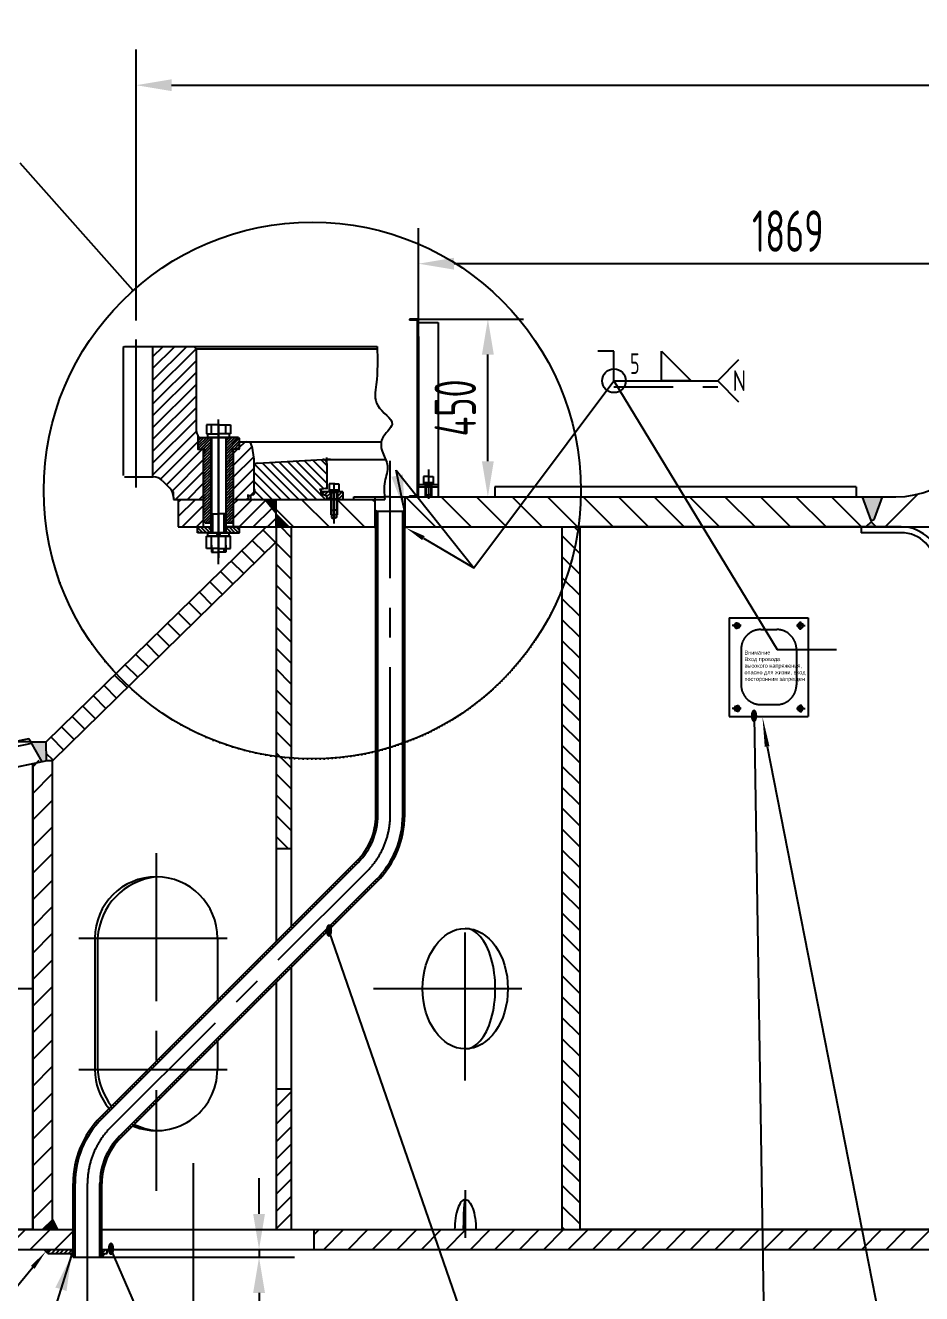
# Model space of a CAD drawing. Header units: millimetres. Extents: x 0 to 12600, y -344 to 8910.
# Drawn here: x 1924 to 4192, y 1629 to 4839 of the extents above; entities that cross this region are included whole.
import ezdxf
from ezdxf.enums import TextEntityAlignment as Align

# ---------------------------------------------------------------- set-up
doc = ezdxf.new("R2010")
doc.units = ezdxf.units.MM
doc.header["$LTSCALE"] = 300
doc.header["$MEASUREMENT"] = 0
doc.linetypes.add('F', pattern=[0.75, 0.5, -0.25])
doc.linetypes.add('G', pattern=[2, 1.25, -0.25, 0.25, -0.25])
for name, color, linetype in [('01', 7, 'Continuous'), ('02', 1, 'Continuous'), ('04', 2, 'F'), ('05', 4, 'G'), ('08', 1, 'Continuous'), ('10', 1, 'Continuous'), ('13', 3, 'Continuous')]:
    doc.layers.add(name, color=color, linetype=linetype)
doc.styles.get("Standard").update_dxf_attribs({"font": 'isocp', "width": 0.707, "bigfont": 'intecad.shx'})
doc.dimstyles.new('INTE', dxfattribs={"dimscale": 30, "dimtxt": 3.5, "dimasz": 3, "dimexe": 3, "dimexo": 0, "dimgap": 1, "dimtad": 1, "dimdec": 4, "dimdsep": 46, "dimtxsty": 'Standard', "dimcen": 0, "dimclrd": 1, "dimclre": 1, "dimclrt": 3, "dimazin": 0, "dimtfac": 1, "dimtdec": 4, "dimtmove": 0, "dimatfit": 0, "dimfxl": 1, "dimarcsym": 0})
pattern_1 = [(135, (-252.655, 665.34), (-26.5165, -26.5165), [])]
pattern_2 = [(45, (-252.655, 665.34), (-30.93592, 30.93592), [])]
pattern_3 = [(135, (-464.529, 665.341), (-5.303301, -5.303301), [])]

# ---------------------------------------------------------------- blocks, each defined once
blk = doc.blocks.new('9')
at = {"layer": '01', "color": 7, "linetype": 'Continuous'}
for p, q in [((7855.6, 2535.7), (7858.6, 2544.7)), ((7855.6, 2535.7), (7896.6, 2544.7)), ((7858.6, 2544.7), (7896.6, 2544.7)), ((7854.3, 2531.7), (8328.7, 2531.7))]:
    blk.add_line(p, q, dxfattribs=at)
at = {"layer": '01'}
for p, q in [((7896.6, 2544.7), (8319.6, 2544.7)), ((8319.6, 2544.7), (8359.6, 2487.7)), ((7837.6, 2480.7), (7855.6, 2535.7)), ((7837.6, 2480.7), (8328.6, 2480.7)), ((8359.6, 2487.7), (8328.6, 2480.7))]:
    blk.add_line(p, q, dxfattribs=at)
blk = doc.blocks.new('30')
at = {"layer": '01'}
for p, q in [((-461.8, 2058.8), (-918.8, 1962.8)), ((-461.8, 2058.8), (-461.8, 879.8)), ((-918.8, 1962.8), (-918.8, 879.8)), ((-461.8, 879.8), (-918.8, 879.8))]:
    blk.add_line(p, q, dxfattribs=at)
blk.add_circle((-690.3, 1489.8), 127, dxfattribs=at)
at = {"layer": '05', "color": 4, "linetype": 'G'}
for p, q in [((-690.3, 1229.8), (-690.3, 1761.5)), ((-461.8, 1489.8), (-918.8, 1489.8))]:
    blk.add_line(p, q, dxfattribs=at)
blk = doc.blocks.new('*U76')
at = {"layer": '01'}
for p, q in [((-27.2, 9), (-27.2, 0)), ((0, 9), (-27.2, 9)), ((-27.2, 0), (0, 0)), ((0, 0), (-5.2, 9)), ((0, 9), (5.2, 0)), ((0, 9), (27.2, 9)), ((27.2, 0), (0, 0)), ((27.2, 9), (27.2, 0))]:
    blk.add_line(p, q, dxfattribs=at)
at = {"layer": '05'}
blk.add_line((0, 11.1), (0, -2.1), dxfattribs=at)
blk = doc.blocks.new('*U77')
at = {"layer": '01'}
for p, q in [((-31, 0), (-31, 30.4)), ((-31, 30.4), (0, 30.4)), ((-31, 18), (0, 18)), ((0, 30.4), (0, 0)), ((0, -30.4), (0, 0)), ((-31, 0), (-31, -30.4)), ((-31, -18), (0, -18)), ((-31, -30.4), (0, -30.4))]:
    blk.add_line(p, q, dxfattribs=at)
at = {"layer": '05'}
blk.add_line((-32.1, 0), (1.1, 0), dxfattribs=at)
blk = doc.blocks.new('*U78')
at = {"layer": '01'}
for p, q in [((-12.2, 4.1), (-12.2, 0)), ((0, 4.1), (-12.2, 4.1)), ((-12.2, 0), (0, 0)), ((0, 0), (-2.4, 4.1)), ((0, 4.1), (2.4, 0)), ((0, 4.1), (12.2, 4.1)), ((12.2, 0), (0, 0)), ((12.2, 4.1), (12.2, 0))]:
    blk.add_line(p, q, dxfattribs=at)
at = {"layer": '05'}
blk.add_line((0, 6.2), (0, -2.1), dxfattribs=at)
blk = doc.blocks.new('*D79')
at = {"layer": '08', "color": 1, "lineweight": -2}
for p, q in [((2902.3, 4096), (3184.4, 4096)), ((3094.4, 3736), (3094.4, 4006)), ((3018, 3646), (3184.4, 3646))]:
    blk.add_line(p, q, dxfattribs=at)
at = {"layer": '08', "color": 1}
for points in [[(3079.4, 4006), (3109.4, 4006), (3094.4, 4096)], [(3079.4, 3736), (3109.4, 3736), (3094.4, 3646)]]:
    blk.add_solid(points, dxfattribs=at)
at = {"layer": 'Defpoints', "color": 0}
for p in [(2902.3, 4096), (3094.4, 4096), (3018, 3646)]:
    blk.add_point(p, dxfattribs=at)
at = {"layer": '08', "color": 3, "insert": (3011.9, 3871), "char_height": 105, "attachment_point": 5, "rotation": 90}
blk.add_mtext('450', dxfattribs=at)
blk = doc.blocks.new('*D88')
at = {"layer": '08', "color": 1, "lineweight": -2}
for p, q in [((2204.3, 4092), (2204.3, 4777.9)), ((7371.6, 4092), (7371.6, 4777.9)), ((2294.3, 4687.9), (7281.6, 4687.9))]:
    blk.add_line(p, q, dxfattribs=at)
at = {"layer": '08', "color": 1}
for points in [[(2294.3, 4702.9), (2294.3, 4672.9), (2204.3, 4687.9)], [(7281.6, 4702.9), (7281.6, 4672.9), (7371.6, 4687.9)]]:
    blk.add_solid(points, dxfattribs=at)
at = {"layer": 'Defpoints', "color": 0}
for p in [(7371.6, 4687.9), (2204.3, 4092), (7371.6, 4092)]:
    blk.add_point(p, dxfattribs=at)
at = {"layer": '08', "color": 3, "insert": (4787.9, 4770.4), "char_height": 105, "attachment_point": 5}
blk.add_mtext('%%C5167.716', dxfattribs=at)
blk = doc.blocks.new('*D89')
at = {"layer": '08', "color": 1, "lineweight": -2}
for p, q in [((2918.9, 3988.2), (2918.9, 4326)), ((4787.9, 3942.4), (4787.9, 4326)), ((4697.9, 4236), (3008.9, 4236))]:
    blk.add_line(p, q, dxfattribs=at)
at = {"layer": '08', "color": 1}
for points in [[(3008.9, 4251), (3008.9, 4221), (2918.9, 4236)], [(4697.9, 4251), (4697.9, 4221), (4787.9, 4236)]]:
    blk.add_solid(points, dxfattribs=at)
at = {"layer": 'Defpoints', "color": 0}
for p in [(2918.9, 4236), (2918.9, 3988.2), (4787.9, 3942.4)]:
    blk.add_point(p, dxfattribs=at)
at = {"layer": '08', "color": 3, "insert": (3853.4, 4318.5), "char_height": 105, "attachment_point": 5}
blk.add_mtext('1869', dxfattribs=at)
blk = doc.blocks.new('*U90', base_point=(3350.6, 2902.8))
at = {"layer": '01'}
blk.add_lwpolyline([(3997.9, 3349.4), (4072.9, 3274.4), (3997.9, 3274.4)], close=True, dxfattribs=at)
blk.add_circle((3877.9, 3274.4), 30, dxfattribs=at)
at = {"layer": '02'}
for points in [[(4193.4, 3327.5), (4140.4, 3274.4), (4193.4, 3221.4)], [(3395.9, 2876.1), (3523.4, 2801.1), (3877.9, 3274.4), (4140.4, 3274.4)]]:
    blk.add_lwpolyline(points, dxfattribs=at)
blk.add_lwpolyline([(3350.6, 2902.8, 0, 12, 0), (3395.9, 2876.1, 12, 12, 0)], format="xyseb", dxfattribs=at)
at = {"layer": '04'}
blk.add_line((3877.9, 3258.7), (4140.4, 3258.7), dxfattribs=at)
at = {"layer": '13', "width": 0.707}
blk.add_text('5', height=52.5, dxfattribs=at).set_placement((3918.4, 3291.7))
at = {"layer": '13', "width": 1.010989}
blk.add_text('N', height=52.5, dxfattribs=at).set_placement((4177.9, 3248.2), (4212.4, 3248.2), align=Align.FIT)
blk = doc.blocks.new('*U91', base_point=(2440.9, 1070.6))
at = {"layer": '01'}
blk.add_lwpolyline([(2139.2, 953), (2214.2, 878), (2139.2, 878)], close=True, dxfattribs=at)
blk.add_circle((2281.7, 878), 30, dxfattribs=at)
at = {"layer": '02'}
blk.add_lwpolyline([(2440.9, 1070.6, 0, 12, 0), (2407.4, 1030.2, 12, 12, 0)], format="xyseb", dxfattribs=at)
for points in [[(2407.4, 1030.2), (2281.7, 878), (2019.2, 878)], [(1966.2, 931.1), (2019.2, 878), (1966.2, 825)]]:
    blk.add_lwpolyline(points, dxfattribs=at)
at = {"layer": '04'}
blk.add_line((2281.7, 862.3), (2019.2, 862.3), dxfattribs=at)
at = {"layer": '13', "width": 0.707}
blk.add_text('4', height=52.5, dxfattribs=at).set_placement((2059.7, 895.3))
at = {"layer": '13', "width": 1.010989}
blk.add_text('N', height=52.5, dxfattribs=at).set_placement((1906.7, 851.8), (1941.2, 851.8), align=Align.FIT)
blk = doc.blocks.new('*U92')
at = {"layer": '01'}
for p, q in [((0, 7.2), (-6.5, 3.4)), ((-6.5, 3.4), (-6.5, 0)), ((-6.5, -3.4), (-6.5, 0)), ((6.5, 3.4), (0, 7.2)), ((6.5, 0), (6.5, 3.4)), ((6.5, 0), (6.5, -3.4)), ((0, -7.2), (-6.5, -3.4)), ((6.5, -3.4), (0, -7.2))]:
    blk.add_line(p, q, dxfattribs=at)
at = {"layer": '05'}
for p, q in [((-8.4, 0), (7.8, 0)), ((0, -9), (0, 8.6))]:
    blk.add_line(p, q, dxfattribs=at)
blk = doc.blocks.new('*D122')
at = {"layer": '08', "color": 1, "lineweight": -2}
for p, q in [((2515.5, 1831), (2515.5, 1921)), ((2221.8, 1741), (2605.5, 1741)), ((2515.5, 1741), (2515.5, 1721)), ((2117.9, 1721), (2605.5, 1721)), ((2515.5, 1631), (2515.5, 1397.4))]:
    blk.add_line(p, q, dxfattribs=at)
at = {"layer": '08', "color": 1}
for points in [[(2500.5, 1831), (2530.5, 1831), (2515.5, 1741)], [(2500.5, 1631), (2530.5, 1631), (2515.5, 1721)]]:
    blk.add_solid(points, dxfattribs=at)
at = {"layer": 'Defpoints', "color": 0}
for p in [(2221.8, 1741), (2117.9, 1721), (2515.5, 1721)]:
    blk.add_point(p, dxfattribs=at)
at = {"layer": '08', "color": 3, "insert": (2433, 1469.2), "char_height": 105, "attachment_point": 5, "rotation": 90}
blk.add_mtext('20', dxfattribs=at)
blk = doc.blocks.new('JG')
at = {"layer": '02', "linetype": 'Continuous'}
h = blk.add_hatch(dxfattribs=at)
h.set_pattern_fill('LINE', color=1, scale=2, angle=-45, style=0)
h.set_pattern_definition([(315, (-1165.1466, 31310.6454), (4.490128, 4.490128), [])])
h.paths.add_polyline_path([(15285.8, 9262.1), (15285.8, 9256.7), (15284.3, 9256.7), (15284.3, 9248.7), (15303.3, 9248.7), (15303.3, 9262.1)])
edge = h.paths.add_edge_path()
edge.add_line((15285.8, 9288.7), (15285.8, 9280.1))
edge.add_line((15285.8, 9280.1), (15303.3, 9280.1))
edge.add_line((15303.3, 9280.1), (15303.3, 9302.7))
edge.add_line((15303.3, 9302.7), (15299.3, 9302.7))
edge.add_arc((15299.3, 9299.7), 3, 90, 165)
edge.add_line((15296.4, 9300.5), (15294.3, 9292.5))
edge.add_arc((15289.4, 9293.7), 5, 270, 345, ccw=False)
edge.add_line((15289.4, 9288.7), (15285.8, 9288.7))
at = {"layer": '01', "color": 7, "linetype": 'Continuous'}
for p, q in [((15289.4, 9288.7), (15285.8, 9288.7)), ((15294.3, 9292.5), (15296.4, 9300.5)), ((15303.3, 9302.7), (15299.3, 9302.7))]:
    blk.add_line(p, q, dxfattribs=at)
at = {"layer": '01'}
for p, q in [((15285.8, 9288.7), (15285.8, 9256.7)), ((15303.3, 9280.1), (15285.8, 9280.1)), ((15303.3, 9248.7), (15303.3, 9302.7)), ((15284.3, 9256.7), (15284.3, 9248.7)), ((15285.8, 9256.7), (15284.3, 9256.7)), ((15303.3, 9248.7), (15284.3, 9248.7)), ((15303.3, 9262.1), (15285.8, 9262.1))]:
    blk.add_line(p, q, dxfattribs=at)
at = {"layer": '01', "color": 7, "linetype": 'Continuous'}
for centre, radius, start, end in [((15289.4, 9293.7), 5, 270, 345), ((15299.3, 9299.7), 3, 90, 165)]:
    blk.add_arc(centre, radius, start, end, dxfattribs=at)
at = {"layer": '05', "color": 142, "linetype": 'G'}
blk.add_line((15313.8, 9271.1), (15275.9, 9271.1), dxfattribs=at)
blk = doc.blocks.new('*U128')
at = {"layer": '01'}
for p, q in [((-12.2, 4.1), (-12.2, 0)), ((0, 4.1), (-12.2, 4.1)), ((-12.2, 0), (0, 0)), ((0, 0), (-2.4, 4.1)), ((0, 4.1), (2.4, 0)), ((0, 4.1), (12.2, 4.1)), ((12.2, 0), (0, 0)), ((12.2, 4.1), (12.2, 0))]:
    blk.add_line(p, q, dxfattribs=at)
at = {"layer": '05'}
blk.add_line((0, 6.2), (0, -2.1), dxfattribs=at)
blk = doc.blocks.new('HJGFAS')
at = {"layer": '02', "linetype": 'Continuous', "ltscale": 0.75}
h = blk.add_hatch(dxfattribs=at)
h.set_pattern_fill('LINE', color=1, scale=5, angle=45, style=0)
h.set_pattern_definition([(45, (12145.463, 21111.644), (-11.22532, 11.22532), [])])
h.paths.add_polyline_path([(14815.9, 9491.9, 0.397722), (14805.9, 9501.3), (14753.5, 9501.3, 0.213422), (14751.3, 9500.3, -0.213422), (14749, 9499.3), (14739.4, 9499.3, -0.317837), (14736.6, 9501.3), (14724, 9501.3), (14724, 9316.3), (14729.2, 9316.3, 0.339454), (14734, 9320), (14736.5, 9329.1), (14737, 9331.3), (14739.4, 9331.3), (14746.5, 9331.3), (14749, 9331.3), (14749.5, 9328.8), (14751.3, 9318.8, 0.36397), (14754.2, 9316.3), (14815.2, 9316.3, 0.4309), (14825.2, 9326.9), (14825.2, 9327)])
at = {"layer": '01'}
for p, q in [((14724, 9515.3), (14724, 9326.3)), ((14816.9, 9501.3), (14736.7, 9501.3)), ((14786.5, 9501.3), (14786.5, 9501.3)), ((14816.9, 9501.3), (14786.6, 9501.3)), ((14747.1, 9310.5), (14747.1, 9298.5)), ((14763.1, 9310.5), (14747.1, 9310.5)), ((14763.1, 9298.5), (14763.1, 9310.5)), ((14678.4, 9304.9), (14675.1, 9298.5)), ((14678.4, 9292.1), (14675.1, 9298.5)), ((14685, 9304.9), (14678.4, 9304.9)), ((14678.4, 9304.9), (14678.4, 9298.5)), ((14678.4, 9292.1), (14678.4, 9298.5)), ((14685, 9292.1), (14678.4, 9292.1)), ((14685, 9306.5), (14685, 9298.5)), ((14697.1, 9304.9), (14685, 9304.9)), ((14685, 9290.5), (14685, 9298.5)), ((14697.1, 9292.1), (14685, 9292.1)), ((14697.1, 9306.5), (14697.1, 9298.5)), ((14747.1, 9306.5), (14697.1, 9306.5)), ((14697.1, 9290.5), (14697.1, 9298.5)), ((14747.1, 9290.5), (14697.1, 9290.5)), ((14741.1, 9306.5), (14741.1, 9298.5)), ((14741.1, 9290.5), (14741.1, 9298.5)), ((14747.1, 9286.5), (14747.1, 9298.5)), ((14763.1, 9286.5), (14747.1, 9286.5)), ((14763.1, 9298.5), (14763.1, 9286.5))]:
    blk.add_line(p, q, dxfattribs=at)
at = {"layer": '01', "color": 7, "linetype": 'Continuous'}
for p, q in [((14730.6, 9515.3), (14724, 9515.3)), ((14732.2, 9509.3), (14724, 9509.3)), ((14733.5, 9513.1), (14736.7, 9501.3)), ((14816.9, 9501.3), (14805.6, 9501.3))]:
    blk.add_line(p, q, dxfattribs=at)
at = {"layer": '01', "ltscale": 0.75}
for p, q in [((14724, 9509.3), (14724, 9316.3)), ((14815.9, 9491.9), (14825.2, 9326.9))]:
    blk.add_line(p, q, dxfattribs=at)
at = {"layer": '01', "color": 7, "linetype": 'Continuous', "ltscale": 0.75}
for p, q in [((14731.8, 9509.3), (14724, 9509.3)), ((14749, 9499.3), (14739.4, 9499.3)), ((14805.9, 9501.3), (14753.5, 9501.3)), ((14805.9, 9501.3), (14753.5, 9501.3)), ((14729.2, 9316.3), (14724, 9316.3)), ((14734, 9320), (14736.5, 9329.1)), ((14746.5, 9331.3), (14739.4, 9331.3)), ((14751.3, 9318.8), (14749.5, 9328.8)), ((14815.2, 9316.3), (14754.2, 9316.3))]:
    blk.add_line(p, q, dxfattribs=at)
at = {"layer": '01', "color": 7, "linetype": 'Continuous'}
blk.add_arc((14730.6, 9512.3), 3, 15, 90, dxfattribs=at)
at = {"layer": '01'}
blk.add_arc((14732.2, 9506.3), 3, 15, 90, dxfattribs=at)
at = {"layer": '01', "color": 7, "linetype": 'Continuous', "ltscale": 0.75}
for centre, radius, start, end in [((14739.3, 9502), 2.65, 194.1923, 272.454), ((14749, 9502.3), 3, 270, 318.1897), ((14753.5, 9498.3), 3, 90, 138.1897), ((14729.2, 9321.3), 5, 270, 345), ((14739.4, 9328.3), 3, 90, 165), ((14746.5, 9328.3), 3, 10, 90), ((14754.2, 9319.3), 3, 190, 270)]:
    blk.add_arc(centre, radius, start, end, dxfattribs=at)
at = {"layer": '01', "ltscale": 0.75}
for centre, start, end in [((14805.9, 9491.3), 3.2448, 90), ((14815.2, 9326.3), 270, 3.2448)]:
    blk.add_arc(centre, 10, start, end, dxfattribs=at)
at = {"layer": '02', "ltscale": 0.75}
for p, q in [((14753.5, 9501.3), (14746.5, 9501.3)), ((14729.2, 9316.3), (14735.3, 9316.3)), ((14734, 9320), (14732.7, 9314.9)), ((14739.4, 9331.3), (14734.2, 9331.3)), ((14736.5, 9329.1), (14737.6, 9333.3)), ((14746.5, 9331.3), (14751.4, 9331.3)), ((14749.5, 9328.8), (14748.2, 9336.2)), ((14754.2, 9316.3), (14750.6, 9316.3)), ((14751.3, 9318.8), (14752.1, 9314.1)), ((14825.2, 9327), (14826.3, 9308.1))]:
    blk.add_line(p, q, dxfattribs=at)
at = {"layer": '02'}
for p, q in [((14815.2, 9316.3), (14830.3, 9316.3)), ((14741.1, 9304.9), (14697.1, 9304.9)), ((14741.1, 9292.1), (14697.1, 9292.1))]:
    blk.add_line(p, q, dxfattribs=at)
at = {"layer": '02', "color": 1, "linetype": 'Continuous'}
for p, q in [((14697.1, 9306.5), (14685, 9306.5)), ((14697.1, 9290.5), (14685, 9290.5))]:
    blk.add_line(p, q, dxfattribs=at)
at = {"layer": '05'}
blk.add_line((14766.3, 9298.5), (14663, 9298.5), dxfattribs=at)
at = {"layer": '01'}
blk.add_blockref('JG', (-560.2, 27.4), dxfattribs=at)
at = {"layer": '01', "rotation": 270}
blk.add_blockref('*U128', (14743, 9298.5), dxfattribs=at)

msp = doc.modelspace()

# ---------------------------------------------------------------- hatches: boundary and pattern name
at = {"layer": '01'}
h = msp.add_hatch(color=256, dxfattribs=at)
h.paths.add_polyline_path([(2809.41053, 3613.34839), (2809.41053, 3609.98047), (2813.56663, 3609.98047)])
h.paths.add_polyline_path([(2885.41053, 3613.19851), (2881.35326, 3609.98047), (2885.41053, 3609.98047)])
h = msp.add_hatch(color=256, dxfattribs=at)
h.paths.add_polyline_path([(2883.91053, 3569.98047), (2883.91053, 3566.23719), (2888.33063, 3569.98047)])
h.paths.add_polyline_path([(2810.91053, 3569.98047), (2807.07463, 3569.98047), (2810.91053, 3567.23347)])
h = msp.add_hatch(color=256, dxfattribs=at)
h.paths.add_polyline_path([(1981.41053, 1740.98047), (1971.2673, 1740.98047), (1981.41053, 1730.98047)])
h.paths.add_polyline_path([(2044.91053, 1730.98047), (2037.57959, 1730.98047), (2044.91053, 1720.98047)])
h.paths.add_polyline_path([(2124.66053, 1730.98047), (2117.91053, 1730.98047), (2117.91053, 1721.00181)])
at = {"layer": '02', "linetype": 'Continuous'}
h = msp.add_hatch(dxfattribs=at)
h.set_pattern_fill('LINE', color=1, scale=60, angle=135, style=0)
h.set_pattern_definition(pattern_3)
h.paths.add_polyline_path([(2815.91053, 3002.99919, 0.343728025), (3329.61268, 3661.96318, 1), (1970.60838, 3661.96318, 0.4860514264), (2810.91053, 3001.76129), (2810.91053, 3609.98047), (2815.91053, 3609.98047)], flags=17)
h.paths.add_polyline_path([(2883.91053, 3023.95007, 0.3146974933), (3329.61268, 3661.96318, 1), (1970.60838, 3661.96318, 0.5187770245), (2878.91053, 3022.13997), (2878.91053, 3609.98047), (2883.91053, 3609.98047)], flags=17)
h = msp.add_hatch(dxfattribs=at)
h.set_pattern_fill('LINE', color=1, scale=3, angle=45, style=0)
h.set_pattern_definition([(135, (6030.612, 1816.302), (6.735192, 6.735192), [])])
h.paths.add_polyline_path([(2916.41053, 4090.48047, 0.4142135624), (2913.41053, 4093.48047), (2895.91053, 4093.48047), (2895.91053, 4095.98047), (2913.41053, 4095.98047, -0.4142135624), (2918.91053, 4090.48047), (2918.91053, 3651.48047, -0.4142135624), (2913.41053, 3645.98047), (2895.91053, 3645.98047), (2895.91053, 3648.48047), (2913.41053, 3648.48047, 0.4142135624), (2916.41053, 3651.48047)])
at = {"layer": '02'}
h = msp.add_hatch(dxfattribs=at)
h.set_pattern_fill('LINE', color=256, scale=6.666667, angle=45, style=0)
h.set_pattern_definition([(45, (-3059.377, 2885.573), (-14.96709, 14.96709), [])])
h.paths.add_polyline_path([(2356.11053, 4020.83047), (2350.11053, 4026.83047), (2246.28153, 4026.83047), (2246.28153, 3696.63047), (2247.7057, 3696.63047, -0.1989123674), (2270.33311, 3687.25789), (2289.73795, 3667.85306), (2299.11053, 3658.48047), (2299.11053, 3645.22564), (2299.11053, 3639.48047), (2375.11053, 3639.48047), (2375.11053, 3766.48047), (2361.41053, 3766.48047, -0.4142135624), (2360.61053, 3767.28047), (2360.61053, 3801.16741, -0.1349987948), (2356.11053, 3817.53047)])
h.paths.add_polyline_path([(2502.11053, 3741.48047), (2497.33802, 3774.39588, 0.3726418681), (2484.47256, 3785.53047), (2465.61053, 3785.53047), (2465.61053, 3767.28047, -0.4142135624), (2464.81053, 3766.48047), (2451.11053, 3766.48047), (2451.11053, 3639.48047), (2488.11053, 3639.48047), (2488.11053, 3645.69701), (2488.11053, 3648.22919), (2490.55643, 3648.88456), (2502.11053, 3651.98047)])
h.paths.add_polyline_path([(2246.69027, 3732.77231), (2259.25265, 3763.28856), (2283.52952, 3753.2947), (2270.96713, 3722.77845)], flags=24)
h.paths.add_polyline_path([(2292.14443, 3791.89343), (2320.533, 3808.72031), (2333.91944, 3786.1361), (2305.53087, 3769.30922)], flags=24)
h.paths.add_polyline_path([(2447.0153, 3706.59424), (2477.60649, 3686.71676), (2463.30398, 3664.70538), (2432.71279, 3684.58286)], flags=9)
at = {"layer": '02', "linetype": 'Continuous'}
h = msp.add_hatch(dxfattribs=at)
h.set_pattern_fill('_USER', color=1, scale=5, angle=45, style=0, pattern_type=0)
h.set_pattern_definition([(45, (-19359.787, -6519.6214), (-3.5355339, 3.5355339), [])])
h.paths.add_polyline_path([(2432.11053, 3579.98047), (2447.11053, 3579.98047), (2451.11053, 3583.98047), (2451.11053, 3766.48047), (2464.11053, 3766.48047, 0.4142135624), (2465.61053, 3767.98047), (2465.61053, 3794.48047), (2463.61053, 3796.48047), (2432.11053, 3796.48047)])
h.paths.add_polyline_path([(2394.11053, 3796.48047), (2362.61053, 3796.48047), (2360.61053, 3794.48047), (2360.61053, 3767.98047, 0.4142135624), (2362.11053, 3766.48047), (2375.86789, 3766.48047, -0.6681786379), (2377.98921, 3761.35915), (2375.98921, 3759.35915, 0.1989123674), (2375.11053, 3757.23783), (2375.11053, 3583.98047), (2379.11053, 3579.98047), (2394.11053, 3579.98047)])
at = {"layer": '02'}
msp.add_hatch(color=256, dxfattribs=at).paths.add_polyline_path([(2558.91053, 3639.48047), (2530.91053, 3639.48047), (2558.91053, 3604.48047)])
at = {"layer": '02', "linetype": 'Continuous'}
h = msp.add_hatch(dxfattribs=at)
h.set_pattern_fill('LINE', color=1, scale=2, angle=135, style=0)
h.set_pattern_definition([(135, (-19359.787, -6519.6214), (-4.490128, -4.490128), [])])
h.paths.add_polyline_path([(2360.11053, 3569.98047), (2360.11053, 3554.98047), (2394.61053, 3554.98047), (2394.61053, 3569.98047)])
h.paths.add_polyline_path([(2466.11053, 3554.98047), (2466.11053, 3569.98047), (2431.61053, 3569.98047), (2431.61053, 3554.98047)])
at = {"layer": '02'}
h = msp.add_hatch(dxfattribs=at)
h.set_pattern_fill('ANSI31', color=256, scale=300, angle=90, style=0)
h.set_pattern_definition(pattern_1)
h.paths.add_polyline_path([(3326.91053, 3569.98047), (3281.91053, 3569.98047), (3281.91053, 3529.7389), (3326.91053, 3528.75439)])
h.paths.add_polyline_path([(3326.91053, 3528.75439), (3281.91053, 3529.7389), (3281.91053, 3290.6165), (3326.91053, 3286.28711)])
h = msp.add_hatch(dxfattribs=at)
h.set_pattern_fill('ANSI31', color=256, scale=300, angle=90, style=0)
h.set_pattern_definition(pattern_1)
h.paths.add_polyline_path([(3326.91053, 2099.85521), (3281.91053, 2107.70041), (3281.91053, 1790.98047), (3326.91053, 1790.98047)])
h.paths.add_polyline_path([(3326.91053, 3286.28711), (3281.91053, 3290.6165), (3281.91053, 2107.70041), (3326.91053, 2099.85521)])
at = {"layer": '02', "linetype": 'Continuous'}
for points in [[(1977.15589, 3025.52825), (1937.86464, 3025.43833), (1966.79355, 2975.28781), (1978.91053, 2977.98047), (1992.91053, 2977.98047), (1977.35508, 2978.14724)], [(1967.91053, 1790.98047), (2005.91053, 1790.98047), (1992.91053, 1815.98047)]]:
    msp.add_hatch(color=1, dxfattribs=at).paths.add_polyline_path(points)
at = {"layer": '02'}
h = msp.add_hatch(dxfattribs=at)
h.set_pattern_fill('LINE', color=256, scale=60, angle=135, style=0)
h.set_pattern_definition(pattern_3)
h.paths.add_polyline_path([(2815.91053, 2839.82319), (2815.91053, 3002.99919, -0.0018951302), (2810.91053, 3001.76129), (2810.91053, 2839.82319, -0.1989123674), (2763.02249, 2724.21123), (2255.24442, 2216.43316), (2255.24442, 2209.36209), (2766.55802, 2720.67569, 0.1989123674)])
h.paths.add_polyline_path([(2814.64128, 2672.59243, 0.1989123674), (2883.91053, 2839.82319), (2883.91053, 3023.95007, -0.0019564246), (2878.91053, 3022.13997), (2878.91053, 2839.82319, -0.1989123674), (2811.10575, 2676.12797), (2331.51799, 2196.54021), (2338.58906, 2196.54021)])
at = {"layer": '02', "linetype": 'Continuous'}
h = msp.add_hatch(dxfattribs=at)
h.set_pattern_fill('ANSI31', color=1, scale=15, style=0)
h.set_pattern_definition([(45, (-10455.005, 3833.08), (-33.67596, 33.67596), [])])
h.paths.add_polyline_path([(1992.91053, 2978.98047), (1942.91053, 2978.98047), (1942.91053, 1791.98047), (1992.91053, 1791.98047)])
at = {"layer": '02'}
h = msp.add_hatch(dxfattribs=at)
h.set_pattern_fill('LINE', color=256, scale=60, angle=135, style=0)
h.set_pattern_definition(pattern_3)
h.paths.add_polyline_path([(2044.91053, 1908.13776), (2044.91053, 1720.98047), (2049.91053, 1720.98047), (2049.91053, 1908.13776, -0.1989123674), (2117.71531, 2071.83298), (2242.42254, 2196.54021), (2235.35147, 2196.54021), (2114.17978, 2075.36852, 0.1989123674)])
h.paths.add_polyline_path([(2112.91053, 1908.13776), (2112.91053, 1720.98047), (2117.91053, 1720.98047), (2117.91053, 1908.13776, -0.1989123674), (2165.79857, 2023.74972), (2255.24442, 2113.19557), (2255.24442, 2120.26663), (2162.26304, 2027.28525, 0.1989123674)])
h.paths.add_polyline_path([(2338.58906, 2196.54021), (2331.51799, 2196.54021), (2255.24442, 2120.26663), (2255.24442, 2113.19557)])
h.paths.add_polyline_path([(2255.24442, 2209.36209), (2255.24442, 2216.43316), (2235.35147, 2196.54021), (2242.42254, 2196.54021)])
h = msp.add_hatch(dxfattribs=at)
h.set_pattern_fill('ANSI31', color=256, scale=350, style=0)
h.set_pattern_definition(pattern_2)
h.paths.add_polyline_path([(2044.91053, 1790.98047), (1607.70795, 1790.98047), (1607.70795, 1740.98047), (2044.91053, 1740.98047)])
h.paths.add_polyline_path([(1607.70795, 1790.98047), (1485.91053, 1790.98047), (1485.91053, 1778.98047), (1485.91053, 1740.98047), (1607.70795, 1740.98047)])
h.paths.add_polyline_path([(2808.33787, 1790.98047), (2654.91053, 1790.98047), (2654.91053, 1740.98047), (2808.33787, 1740.98047)])
at = {"layer": '02', "linetype": 'Continuous'}
h = msp.add_hatch(dxfattribs=at)
h.set_pattern_fill('LINE', color=1, scale=60, angle=45, style=0)
h.set_pattern_definition([(45, (-464.529, 665.341), (-5.3033, 5.3033), [])])
h.paths.add_polyline_path([(2043.91053, 1730.98047), (2043.91053, 1740.98047), (1981.41053, 1740.98047), (1981.41053, 1730.98047)])
h.paths.add_polyline_path([(2118.91053, 1730.98047), (2131.41053, 1730.98047), (2131.41053, 1740.98047), (2118.91053, 1740.98047)])
at = {"layer": '10'}
h = msp.add_hatch(color=256, dxfattribs=at)
h.paths.add_polyline_path([(4092.75082, 3645.98047), (4041.91053, 3645.98047), (4063.91053, 3585.98047, 0.3152987889), (4073.30746, 3592.56027)])
h.paths.add_polyline_path([(4063.91053, 3582.98047), (4050.91053, 3569.98047), (4076.91053, 3569.98047)])
msp.add_hatch(color=256, dxfattribs=at).paths.add_polyline_path([(2558.91053, 3569.98047), (2590.91053, 3569.98047), (2558.91053, 3601.98047)])
h = msp.add_hatch(dxfattribs=at)
h.set_pattern_fill('ANSI31', color=256, scale=300, angle=90, style=0)
h.set_pattern_definition(pattern_1)
h.paths.add_polyline_path([(1977.15589, 3025.52825), (1977.35495, 2978.17743), (1992.91053, 2977.98047), (2558.91053, 3531.97325), (2558.60522, 3569.45534), (2533.15084, 3569.72823)])
h = msp.add_hatch(dxfattribs=at)
h.set_pattern_fill('ANSI31', color=256, scale=300, angle=90, style=0)
h.set_pattern_definition(pattern_1)
h.paths.add_polyline_path([(2596.91053, 3569.98047), (2558.91053, 3569.98047), (2558.91053, 2755.98047), (2596.91053, 2755.98047)])
h = msp.add_hatch(dxfattribs=at)
h.set_pattern_fill('ANSI31', color=256, scale=250, angle=90, style=0)
h.set_pattern_definition([(45, (9828.476, 665.34), (22.09709, -22.09709), [])])
h.paths.add_polyline_path([(2558.91053, 2146.48047), (2596.91053, 2146.48047), (2596.91053, 1790.98047), (2558.91053, 1790.98047)])
h = msp.add_hatch(dxfattribs=at)
h.set_pattern_fill('ANSI31', color=256, scale=350, style=0)
h.set_pattern_definition(pattern_2)
h.paths.add_polyline_path([(3902.68266, 1790.98047), (3326.91053, 1790.98047), (2808.33787, 1790.98047), (2808.33787, 1740.98047), (3902.68266, 1740.98047)])
h.paths.add_polyline_path([(4330.91053, 1790.98047), (3902.68266, 1790.98047), (3902.68266, 1740.98047), (4330.91053, 1740.98047)])

# ---------------------------------------------------------------- linework, layer by layer
for p, q in [((2918.91053, 4086.98047), (2968.91053, 4086.98047)), ((2968.91053, 4086.98047), (2968.91053, 3670.98047)), ((2918.91053, 4051.98047), (2918.91053, 3670.98047)), ((2360.61053, 3801.16741), (2360.61053, 3767.28047)), ((2394.11053, 3569.98047), (2394.11053, 3796.48047)), ((2432.11053, 3569.98047), (2432.11053, 3796.48047)), ((2465.61053, 3794.48047), (2465.61053, 3767.28047)), ((2375.11053, 3569.98047), (2375.11053, 3766.48047)), ((2451.11053, 3569.98047), (2451.11053, 3766.48047)), ((2918.91053, 3676.98047), (2968.91053, 3676.98047)), ((2918.91053, 3670.98047), (2968.91053, 3670.98047)), ((2918.91053, 3670.98047), (2968.91053, 3670.98047)), ((2968.91053, 3670.98047), (2968.91053, 3645.98047)), ((4076.91053, 3569.98047), (4229.41053, 3569.98047))]:
    msp.add_line(p, q)
for centre, start, end in [((2361.41053, 3767.28047), 180, 270), ((2464.81053, 3767.28047), 270, 0)]:
    msp.add_arc(centre, 0.8, start, end)
at = {"layer": '01'}
for p, q in [((2895.91053, 4095.98047), (2895.91053, 4093.48047)), ((2913.41053, 4095.98047), (2895.91053, 4095.98047)), ((2913.41053, 4093.48047), (2895.91053, 4093.48047)), ((2916.41053, 3651.48047), (2916.41053, 4090.48047)), ((2918.91053, 3645.98047), (2918.91053, 4090.48047)), ((2350.11053, 4026.83047), (2814.456, 4026.83047)), ((2356.11053, 4020.83047), (2814.58112, 4020.83047)), ((3413.33993, 4014.95058), (3372.69651, 4014.95058)), ((3413.33993, 3939.76313), (3413.33993, 4014.95058)), ((2413.11053, 3827.98047), (2382.71553, 3827.98047)), ((2382.71553, 3827.98047), (2382.71553, 3805.48047)), ((2395.11053, 3805.48047), (2395.11053, 3827.98047)), ((2413.11053, 3827.98047), (2443.50553, 3827.98047)), ((2431.11053, 3805.48047), (2431.11053, 3827.98047)), ((2443.50553, 3827.98047), (2443.50553, 3805.48047)), ((2360.61053, 3794.48047), (2362.61053, 3796.48047)), ((2362.61053, 3796.48047), (2413.11053, 3796.48047)), ((2382.71553, 3805.48047), (2413.11053, 3805.48047)), ((2385.86053, 3796.48047), (2385.86053, 3805.48047)), ((2385.86053, 3805.48047), (2413.11053, 3805.48047)), ((2413.11053, 3796.48047), (2385.86053, 3796.48047)), ((2395.11053, 3796.48047), (2395.11053, 3554.98047)), ((2440.36053, 3805.48047), (2413.11053, 3805.48047)), ((2443.50553, 3805.48047), (2413.11053, 3805.48047)), ((2413.11053, 3796.48047), (2440.36053, 3796.48047)), ((2463.61053, 3796.48047), (2413.11053, 3796.48047)), ((2431.11053, 3796.48047), (2431.11053, 3554.98047)), ((2440.36053, 3796.48047), (2440.36053, 3805.48047)), ((2463.61053, 3796.48047), (2465.61053, 3794.48047)), ((2361.41053, 3766.48047), (2375.86789, 3766.48047)), ((2375.98921, 3759.35915), (2377.98921, 3761.35915)), ((2450.23185, 3759.35915), (2448.23185, 3761.35915)), ((2464.81053, 3766.48047), (2451.11053, 3766.48047)), ((2484.47256, 3785.53047), (2824.62947, 3785.53047)), ((2931.91053, 3697.08047), (2931.91053, 3681.08047)), ((2943.91053, 3697.08047), (2931.91053, 3697.08047)), ((2943.91053, 3697.08047), (2955.91053, 3697.08047)), ((2955.91053, 3697.08047), (2955.91053, 3681.08047)), ((2931.91053, 3681.08047), (2943.91053, 3681.08047)), ((2955.91053, 3681.08047), (2943.91053, 3681.08047)), ((2488.11053, 3639.48047), (2833.75643, 3639.48047)), ((2494.75517, 3639.48047), (2765.98684, 3639.48047)), ((2558.91053, 3569.98047), (2558.91053, 3639.48047)), ((2895.91053, 3648.48047), (2895.91053, 3645.98047)), ((2895.91053, 3648.48047), (2913.41053, 3648.48047)), ((2895.91053, 3645.98047), (2913.41053, 3645.98047)), ((2916.41053, 3645.98047), (2968.91053, 3645.98047)), ((4063.91053, 3585.98047), (4041.91053, 3645.98047)), ((2395.11053, 3602.48047), (2413.11053, 3602.48047)), ((2431.11053, 3602.48047), (2413.11053, 3602.48047)), ((2558.91053, 3601.98047), (2590.91053, 3569.98047)), ((2813.56663, 3609.98047), (2809.41053, 3613.34839)), ((2881.35326, 3609.98047), (2885.41053, 3613.19851)), ((2533.15084, 3569.72823), (1977.15589, 3025.52825)), ((2360.11053, 3554.98047), (2360.11053, 3569.98047)), ((2360.11053, 3569.98047), (2395.11053, 3569.98047)), ((2394.61053, 3554.98047), (2394.61053, 3569.98047)), ((2466.11053, 3569.98047), (2431.11053, 3569.98047)), ((2431.61053, 3554.98047), (2431.61053, 3569.98047)), ((2466.11053, 3554.98047), (2466.11053, 3569.98047)), ((2558.60522, 3569.45534), (2533.15084, 3569.72823)), ((2558.60522, 3569.45534), (2558.91053, 3531.97325)), ((2807.07463, 3569.98047), (2810.91053, 3567.23347)), ((2883.91053, 3566.23719), (2888.33063, 3569.98047)), ((3326.91053, 3569.98047), (3326.91053, 1790.98047)), ((4138.41053, 3569.98047), (3327.41053, 3569.98047)), ((4063.91053, 3582.98047), (4050.91053, 3569.98047)), ((2558.91053, 3531.97325), (1992.91053, 2977.98047)), ((2413.11053, 3554.98047), (2360.11053, 3554.98047)), ((2413.11053, 3554.98047), (2466.11053, 3554.98047)), ((2395.11053, 3523.98047), (2395.11053, 3505.48047)), ((2395.11053, 3505.48047), (2413.11053, 3505.48047)), ((2431.11053, 3505.48047), (2413.11053, 3505.48047)), ((2431.11053, 3523.98047), (2431.11053, 3505.48047)), ((1937.91599, 3025.43845), (1977.15589, 3025.52825)), ((1977.35508, 2978.14724), (1977.15589, 3025.52825)), ((1942.91053, 1790.98047), (1942.91053, 2969.98047)), ((1977.35508, 2978.14724), (1992.91053, 2977.98047)), ((1977.35543, 2978.17743), (1992.91053, 2977.98047)), ((1992.91053, 2977.98047), (1978.91053, 2977.98047)), ((1992.91053, 2977.98047), (1978.91053, 2977.98047)), ((1992.91053, 1815.98047), (1992.91053, 2977.98047)), ((2100.25059, 2528.98047), (2100.25059, 2196.54021)), ((2107.12956, 2528.98047), (2107.12956, 2196.54021)), ((2410.23824, 2528.98047), (2410.23824, 2371.42698)), ((2410.23824, 2268.18939), (2410.23824, 2196.54021)), ((1967.91053, 1790.98047), (1992.91053, 1815.98047)), ((1992.91053, 1815.98047), (2005.91053, 1790.98047)), ((1942.91053, 1790.98047), (1967.91053, 1790.98047)), ((1981.41053, 1730.98047), (1971.2673, 1740.98047)), ((2044.91053, 1720.98047), (2037.57959, 1730.98047)), ((2117.8961, 1720.98047), (2124.66053, 1730.98047))]:
    msp.add_line(p, q, dxfattribs=at)
at = {"layer": '01', "color": 7, "linetype": 'Continuous'}
for p, q in [((2171.91053, 4023.83047), (2174.91053, 4026.83047)), ((2171.91053, 4023.83047), (2171.91053, 3699.63047)), ((2174.91053, 4026.83047), (2350.11053, 4026.83047)), ((2246.28153, 4026.83047), (2246.28153, 3696.63047)), ((2350.11053, 4026.83047), (2356.11053, 4020.83047)), ((2356.11053, 4020.83047), (2356.11053, 3817.53047)), ((2465.61053, 3785.53047), (2484.47256, 3785.53047)), ((2497.33802, 3774.39588), (2502.11053, 3741.48047)), ((2502.11053, 3741.48047), (2502.11053, 3651.98047)), ((2677.11053, 3740.67695), (2835.82688, 3740.67695)), ((2174.91053, 3696.63047), (2247.7057, 3696.63047)), ((2502.11053, 3721.32262), (2502.11053, 3651.98047)), ((2270.33311, 3687.25789), (2289.73795, 3667.85306)), ((4025.91053, 3671.28047), (3111.91053, 3671.28047)), ((3111.91053, 3671.28047), (3111.91053, 3645.98047)), ((3111.91053, 3671.28047), (3111.91053, 3645.98047)), ((4025.91053, 3671.28047), (4025.91053, 3645.98047)), ((2299.11053, 3645.22564), (2299.11053, 3639.48047)), ((2299.11053, 3639.48047), (2375.11053, 3639.48047)), ((2310.91053, 3639.48047), (2375.11053, 3639.48047)), ((2310.91053, 3639.48047), (2310.91053, 3569.98047)), ((2311.41053, 3639.48047), (2375.11053, 3639.48047)), ((2451.11053, 3639.48047), (2755.51053, 3639.48047)), ((2451.11053, 3639.48047), (2755.51053, 3639.48047)), ((2451.11053, 3639.48047), (2488.11053, 3639.48047)), ((2488.11053, 3645.69701), (2488.11053, 3639.48047)), ((2490.55643, 3648.88456), (2502.11053, 3651.98047)), ((2530.91053, 3639.48047), (2558.91053, 3604.48047)), ((2809.41053, 3569.98047), (2809.41053, 3639.48047)), ((2847.41053, 3645.98047), (2833.17825, 3645.98047)), ((2847.41053, 3645.98047), (4092.75082, 3645.98047)), ((2885.41053, 3569.98047), (2885.41053, 3645.98047)), ((4073.30746, 3592.56027), (4092.75082, 3645.98047)), ((4092.75082, 3645.98047), (4126.91053, 3645.98047)), ((2809.41053, 3609.98047), (2885.41053, 3609.98047)), ((2810.91053, 2839.82319), (2810.91053, 3609.98047)), ((2815.91053, 2839.82319), (2815.91053, 3609.98047)), ((2878.91053, 2839.82319), (2878.91053, 3609.98047)), ((2883.91053, 2839.82319), (2883.91053, 3609.98047)), ((2310.91053, 3569.98047), (2395.11053, 3569.98047)), ((2310.91053, 3569.98047), (2395.11053, 3569.98047)), ((2379.11053, 3579.98047), (2394.11053, 3579.98047)), ((2431.11053, 3579.98047), (2447.11053, 3579.98047)), ((2431.11053, 3569.98047), (2810.91053, 3569.98047)), ((2533.15084, 3569.72823), (2533.15084, 3569.98047)), ((2558.91053, 3569.98047), (2558.91053, 2520.09927)), ((2596.91053, 3569.98047), (2596.91053, 2558.09927)), ((2883.91053, 3569.98047), (4076.91053, 3569.98047)), ((3281.91053, 3569.98047), (3281.91053, 1790.98047)), ((3326.91053, 3569.98047), (3326.91053, 1791.98047)), ((3326.91053, 3569.98047), (3326.91053, 1790.98047)), ((4139.91053, 3569.98047), (3326.91053, 3569.98047)), ((4038.91053, 3569.98047), (4038.91053, 3554.98047)), ((4063.91053, 3585.98047), (4063.91053, 3582.98047)), ((4063.91053, 3585.98047), (4063.91053, 3582.98047)), ((4063.91053, 3582.98047), (4076.91053, 3569.98047)), ((4139.91053, 3554.98047), (4038.91053, 3554.98047)), ((3705.09942, 3339.98047), (3905.09942, 3339.98047)), ((3705.09942, 3339.98047), (3705.09942, 3089.98047)), ((3905.09942, 3339.98047), (3905.09942, 3089.98047)), ((3705.09942, 3089.98047), (3905.09942, 3089.98047)), ((1978.91053, 2977.98047), (1942.91053, 2969.98047)), ((1978.91053, 2977.98047), (1942.91053, 2969.98047)), ((2558.91053, 2755.98047), (2596.91053, 2755.98047)), ((2114.17978, 2075.36852), (2763.02249, 2724.21123)), ((2117.71531, 2071.83298), (2766.55802, 2720.67569)), ((2162.26304, 2027.28525), (2811.10575, 2676.12797)), ((2165.79857, 2023.74972), (2814.64128, 2672.59243)), ((2596.91053, 2454.86168), (2596.91053, 1790.98047)), ((2558.91053, 2416.86168), (2558.91053, 1790.98047)), ((2596.91053, 2146.48047), (2558.91053, 2146.48047)), ((2044.91053, 1720.98047), (2044.91053, 1908.13776)), ((2049.91053, 1720.98047), (2049.91053, 1908.13776)), ((2112.91053, 1720.98047), (2112.91053, 1908.13776)), ((2117.91053, 1720.98047), (2117.91053, 1908.13776)), ((1485.91053, 1790.98047), (2044.91053, 1790.98047)), ((2044.91053, 1740.98047), (2044.91053, 1790.98047)), ((2117.91053, 1740.98047), (2117.91053, 1790.98047)), ((2117.91053, 1790.98047), (7457.91053, 1790.98047)), ((2654.91053, 1740.98047), (2654.91053, 1790.98047)), ((4241.91053, 1790.98047), (3326.91053, 1790.98047)), ((1409.71053, 1740.98047), (2044.91053, 1740.98047)), ((1981.41053, 1730.98047), (1981.41053, 1740.98047)), ((2043.91053, 1730.98047), (2043.91053, 1740.98047)), ((2117.91053, 1740.98047), (7457.91053, 1740.98047)), ((2118.91053, 1730.98047), (2118.91053, 1740.98047)), ((2131.41053, 1730.98047), (2131.41053, 1740.98047)), ((1981.41053, 1730.98047), (2044.91053, 1730.98047)), ((2044.91053, 1720.98047), (2117.91053, 1720.98047)), ((2117.91053, 1730.98047), (2131.41053, 1730.98047))]:
    msp.add_line(p, q, dxfattribs=at)
at = {"layer": '01'}
for centre, radius, start, end in [((2913.41053, 4090.48047), 5.5, 0, 90), ((2913.41053, 4090.48047), 3, 0, 90), ((2362.11053, 3767.98047), 1.5, 180, 270), ((2378.11053, 3757.23783), 3, 135, 180), ((2375.86789, 3763.48047), 3, 315, 90), ((2450.35317, 3763.48047), 3, 90, 225), ((2448.11053, 3757.23783), 3, 0, 45), ((2464.11053, 3767.98047), 1.5, 270, 0), ((2913.41053, 3651.48047), 3, 270, 0), ((2913.41053, 3651.48047), 5.5, 270, 0), ((2255.24442, 2528.98047), 154.99382, 0, 180), ((2272.54748, 2519.17168), 165.70848, 95.99367675, 176.60650134), ((2255.24442, 2196.54021), 154.99382, 180, 219.79296677), ((2272.54748, 2206.34901), 165.70848, 183.39349866, 218.28873637), ((2255.24442, 2196.54021), 154.99382, 247.3480344, 0), ((2272.54748, 2206.34901), 165.70848, 243.88481667, 264.00632325)]:
    msp.add_arc(centre, radius, start, end, dxfattribs=at)
at = {"layer": '01', "color": 7, "linetype": 'Continuous'}
for centre, radius, start, end in [((4126.91053, 3874.98047), 229, 270, 0), ((2388.11053, 3817.53047), 32, 180, 221.13325422), ((2484.47256, 3772.53047), 13, 8.25, 90), ((2247.7057, 3664.63047), 32, 45, 90), ((2267.11053, 3645.22564), 32, 0, 45), ((2491.41053, 3645.69701), 3.3, 105, 180), ((4063.91053, 3595.98047), 10, 270, 340), ((4139.91053, 3467.98047), 102, 0, 90), ((4139.91053, 3467.98047), 87, 0, 90), ((2647.41053, 2839.82319), 163.5, 315, 0), ((2647.41053, 2839.82319), 168.5, 315, 0), ((2647.41053, 2839.82319), 231.5, 315, 0), ((2647.41053, 2839.82319), 236.5, 315, 0), ((2281.41053, 1908.13776), 236.5, 135, 180), ((2281.41053, 1908.13776), 231.5, 135, 180), ((2281.41053, 1908.13776), 168.5, 135, 180), ((2281.41053, 1908.13776), 163.5, 135, 180)]:
    msp.add_arc(centre, radius, start, end, dxfattribs=at)
msp.add_ellipse((3037.19036, 2400.98047), major_axis=(0, 152.5), ratio=0.7071067811, dxfattribs=at)
for centre, major_axis, ratio, start_param, end_param in [((3037.19036, 2400.98047), (0, 152.5), 0.498452321, 3.1415926536, 6.2831853072), ((3037.19036, 1790.98047), (0, 76), 0.3535533905, 6.2831853072, 7.853981634), ((3037.19036, 1790.98047), (0, 76), 0.0651282563, 6.2831853072, 7.853981634)]:
    msp.add_ellipse(centre, major_axis=major_axis, ratio=ratio, start_param=start_param, end_param=end_param, dxfattribs=at)
at = {"layer": '01', "color": 7, "linetype": 'Continuous', "extrusion": (0, 0, -1)}
msp.add_ellipse((3037.19036, 1790.98047), major_axis=(0, 76), ratio=0.3535533905, start_param=6.2831853072, end_param=7.853981634, dxfattribs=at)
at = {"layer": '02'}
for p, q in [((2197.15616, 4168.47627), (1910.74463, 4490.32711)), ((2299.11053, 3658.48047), (2289.73795, 3667.85306)), ((2299.11053, 3645.22564), (2299.11053, 3658.48047)), ((2490.55643, 3648.88456), (2486.89571, 3647.90368)), ((2488.11053, 3645.69701), (2488.11053, 3652.04679)), ((2398.71053, 3554.98047), (2398.71053, 3602.48047)), ((2427.51053, 3554.98047), (2427.51053, 3602.48047)), ((2558.71816, 3535.78743), (2558.91053, 3535.78743)), ((2398.71053, 3505.48047), (2398.71053, 3514.98047)), ((2427.51053, 3505.48047), (2427.51053, 3514.98047)), ((3767.81432, 3089.98047), (3800.0305, 1090.67502)), ((2692.42175, 2546.52625), (3195.1238, 1090.67502)), ((2140.92545, 1740.98047), (2421.77201, 1090.67502))]:
    msp.add_line(p, q, dxfattribs=at)
at = {"layer": '02', "color": 1, "linetype": 'Continuous'}
for p, q in [((2310.91053, 3596.08495), (2354.80606, 3639.48047)), ((2310.91053, 3632.00597), (2318.38504, 3639.48047)), ((2451.11053, 3628.02187), (2462.56913, 3639.48047)), ((2451.11053, 3592.10085), (2498.49016, 3639.48047)), ((2464.91118, 3569.98047), (2532.46638, 3637.53567)), ((2692.70398, 3569.98047), (2623.20398, 3639.48047)), ((2782.50654, 3569.98047), (2713.00654, 3639.48047)), ((2809.41053, 3632.87904), (2802.8091, 3639.48047)), ((2962.11166, 3569.98047), (2886.11166, 3645.98047)), ((2962.11166, 3569.98047), (2886.11166, 3645.98047)), ((3051.91422, 3569.98047), (2975.91422, 3645.98047)), ((3051.91422, 3569.98047), (2975.91422, 3645.98047)), ((3141.71678, 3569.98047), (3065.71678, 3645.98047)), ((3231.51934, 3569.98047), (3155.51934, 3645.98047)), ((3321.32191, 3569.98047), (3245.32191, 3645.98047)), ((3411.12447, 3569.98047), (3335.12447, 3645.98047)), ((3500.92703, 3569.98047), (3424.92703, 3645.98047)), ((3590.72959, 3569.98047), (3514.72959, 3645.98047)), ((3680.53215, 3569.98047), (3604.53215, 3645.98047)), ((3770.33471, 3569.98047), (3694.33471, 3645.98047)), ((3860.13727, 3569.98047), (3784.13727, 3645.98047)), ((3949.93983, 3569.98047), (3873.93983, 3645.98047)), ((4039.74239, 3569.98047), (3963.74239, 3645.98047)), ((4099.3178, 3569.98047), (4182.05698, 3652.71966)), ((2320.72708, 3569.98047), (2375.11053, 3623.97547)), ((2500.83221, 3569.98047), (2548.43128, 3617.57954)), ((2602.90142, 3569.98047), (2558.91053, 3613.97136)), ((2357.14811, 3569.98047), (2375.11053, 3587.9429)), ((2536.75323, 3569.98047), (2558.91053, 3592.13777))]:
    msp.add_line(p, q, dxfattribs=at)
at = {"layer": '02'}
msp.add_lwpolyline([(3789.0858, 3089.98047, 0, 12, 0), (3800.85932, 3013.91657, 12, 12, 0)], format="xyseb", dxfattribs=at)
msp.add_lwpolyline([(3800.85932, 3013.91657), (4100.55801, 1486.45189), (4363.05801, 1486.45189)], dxfattribs=at)
msp.add_circle((2650.11053, 3661.96318), 679.50215, dxfattribs=at)
msp.add_spline([(2814.456, 4026.83047), (2811.82068, 3930.10571), (2815.60823, 3877.1142), (2851.96876, 3829.42185), (2826.97089, 3793.08481), (2828.48593, 3757.5048), (2840.57406, 3724.76717), (2833.75643, 3684.64504), (2833.75643, 3639.48047)], degree=3, dxfattribs=at)
at = {"layer": '04', "color": 2, "linetype": 'F'}
for p, q in [((2935.91053, 3681.08047), (2935.91053, 3645.98047)), ((2935.91053, 3675.08047), (2943.91053, 3675.08047)), ((2937.51053, 3675.08047), (2937.51053, 3645.98047)), ((2951.91053, 3675.08047), (2943.91053, 3675.08047)), ((2950.31053, 3675.08047), (2950.31053, 3645.98047)), ((2951.91053, 3681.08047), (2951.91053, 3645.98047)), ((2755.51053, 3639.48047), (2755.51053, 3645.98047)), ((2755.51053, 3645.98047), (2833.17825, 3645.98047)), ((2935.91053, 3651.08047), (2943.91053, 3651.08047)), ((2951.91053, 3651.08047), (2943.91053, 3651.08047)), ((3785.09942, 3309.98047), (3825.09942, 3309.98047)), ((3735.09942, 3259.98047), (3735.09942, 3169.98047)), ((3875.09942, 3259.98047), (3875.09942, 3169.98047)), ((3785.09942, 3119.98047), (3825.09942, 3119.98047))]:
    msp.add_line(p, q, dxfattribs=at)
at = {"layer": '04'}
msp.add_line((2809.41053, 3639.48047), (2809.41053, 3645.98047), dxfattribs=at)
at = {"layer": '04', "color": 2, "linetype": 'F'}
for centre, start, end in [((3785.09942, 3259.98047), 90, 180), ((3825.09942, 3259.98047), 0, 90), ((3785.09942, 3169.98047), 180, 270), ((3825.09942, 3169.98047), 270, 0)]:
    msp.add_arc(centre, 50, start, end, dxfattribs=at)
at = {"layer": '05'}
for p, q in [((2204.25253, 3669.30406), (2204.25253, 4091.95754)), ((2413.11053, 3831.04547), (2413.11053, 3491.9316)), ((2413.11053, 3794.3838), (2413.11053, 3807.57615)), ((2943.91053, 3700.23293), (2943.91053, 3648.13825)), ((2379.11053, 3579.98047), (2375.11053, 3583.98047)), ((2413.11053, 3552.92833), (2413.11053, 3571.79207)), ((2447.11053, 3579.98047), (2451.11053, 3583.98047)), ((3734.85431, 3319.98047), (3712.79224, 3319.98047)), ((3875.34452, 3319.98047), (3897.40659, 3319.98047)), ((3885.09942, 3309.3094), (3885.09942, 3330.00045)), ((3885.09942, 3120.65155), (3885.09942, 3099.9605)), ((3734.85431, 3109.98047), (3712.79224, 3109.98047)), ((3875.34452, 3109.98047), (3897.40659, 3109.98047))]:
    msp.add_line(p, q, dxfattribs=at)
at = {"layer": '05', "color": 4, "linetype": 'G'}
for p, q in [((2413.11053, 3475.08804), (2413.11053, 3841.46433)), ((2943.91053, 3714.80549), (2943.91053, 3640.59634)), ((2255.24442, 2744.15839), (2255.24442, 1889.45411)), ((3037.19036, 2168.21651), (3037.19036, 2613.30705)), ((2059.52998, 2528.98047), (2455.06735, 2528.98047)), ((2805.35048, 2400.98047), (3252.80327, 2400.98047)), ((2059.52998, 2196.54021), (2455.06735, 2196.54021)), ((2349.91053, 1584.4354), (2349.91053, 1971.04826)), ((3037.19036, 1890.61988), (3037.19036, 1770.16108))]:
    msp.add_line(p, q, dxfattribs=at)
at = {"layer": '05', "color": 142, "linetype": 'G'}
for p, q in [((2847.41053, 2839.82319), (2847.41053, 3737.30267)), ((2139.98917, 2049.55912), (2788.83189, 2698.40183)), ((2081.41053, 1600.25746), (2081.41053, 1908.13776))]:
    msp.add_line(p, q, dxfattribs=at)
for centre, start, end in [((2647.41053, 2839.82319), 315, 0), ((2281.41053, 1908.13776), 135, 180)]:
    msp.add_arc(centre, 200, start, end, dxfattribs=at)

# ---------------------------------------------------------------- block references
at = {"layer": '01'}
for name, p in [('*U90', (2886.12058, 3568.10883)), ('30', (2404.72777, 911.16405)), ('*U91', (1976.33892, 1735.98047))]:
    msp.add_blockref(name, p, dxfattribs=at)
at = {"layer": '01', "rotation": 90}
msp.add_blockref('HJGFAS', (12003.4285, -11084.56853), dxfattribs=at)
at = {"layer": '01', "color": 7, "linetype": 'Continuous', "xscale": -1, "rotation": 11.81218285944239}
msp.add_blockref('9', (10146.22803, 2151.50806), dxfattribs=at)
at = {"layer": '05'}
msp.add_blockref('*U78', (2943.91053, 3676.98047), dxfattribs=at)
for name, p, rotation in [('*U77', (2413.11053, 3545.98047), 90), ('*U76', (2413.11053, 3554.98047), 180), ('*U92', (3885.09942, 3319.98047), 90), ('*U92', (3725.09942, 3109.98047), 270)]:
    msp.add_blockref(name, p, dxfattribs=dict(at, rotation=rotation))
at = {"layer": '05', "xscale": -1}
for p, rotation in [((3725.09942, 3319.98047), 270), ((3885.09942, 3109.98047), 90)]:
    msp.add_blockref('*U92', p, dxfattribs=dict(at, rotation=rotation))

# ---------------------------------------------------------------- texts
at = {"layer": '02', "width": 0.605172}
for p, p2 in [((3758.81432, 3074.98047), (3776.81432, 3074.98047)), ((2683.42175, 2531.52625), (2701.42175, 2531.52625)), ((2131.92545, 1725.98047), (2149.92545, 1725.98047))]:
    msp.add_text('●', height=30, dxfattribs=at).set_placement(p, p2, align=Align.FIT)
at = {"layer": '02', "insert": (3743.64133, 3256.71613), "char_height": 10, "attachment_point": 1}
msp.add_mtext('{\\fArial|b0|i0|c204|p34;\\W1;\\C3;Внимание\\PВход провода\\Pвысокого напряжения, \\Pопасно для жизни, вход\\Pпосторонним запрещен}', dxfattribs=at)

# ---------------------------------------------------------------- dimensions: what is measured, and where the dimension line sits
at = {"layer": '08'}
dim = msp.add_linear_dim(base=(7371.56853, 4687.93056), p1=(2204.25253, 4091.95754), p2=(7371.56853, 4091.95754), text='%%C5167.716', dimstyle='INTE', dxfattribs=at)
dim.commit()
dim.dimension.update_dxf_attribs({"geometry": '*D88', "text_midpoint": (4787.91053, 4770.43056)})
dim = msp.add_linear_dim(base=(2918.91053, 4235.96877), p1=(4787.91053, 3942.3562), p2=(2918.91053, 3988.24766), dimstyle='INTE', dxfattribs=at)
dim.commit()
dim.dimension.update_dxf_attribs({"geometry": '*D89', "text_midpoint": (3853.41053, 4318.46877)})
for base, p1, p2, picture, middle in [((3094.40622, 4095.98047), (3017.97477, 3645.98047), (2902.29919, 4095.98047), '*D79', (3011.90622, 3870.98047)), ((2515.51994, 1720.98047), (2221.76117, 1740.98047), (2117.91053, 1720.98047), '*D122', (2433.0096, 1469.17945))]:
    dim = msp.add_linear_dim(base=base, p1=p1, p2=p2, angle=90, dimstyle='INTE', dxfattribs=at)
    dim.commit()
    dim.dimension.update_dxf_attribs({"geometry": picture, "text_midpoint": middle})

# ---------------------------------------------------------------- leaders
at = {"layer": '01', "annotation_type": 0, "has_hookline": 1, "hookline_direction": 0}
for points, text_width in [([(2883.38189, 3611.58949), (2862.07729, 3713.37115), (3058.83038, 3466.3964), (3413.33993, 3939.76313), (3826.42449, 3259.42187), (3916.42449, 3259.42187)], 29.694), ([(2041.24506, 1725.98047), (1963.92326, 1480.39057), (2090.14916, 863.03481), (2180.14916, 863.03481)], 14.847)]:
    msp.add_leader(points, dimstyle='INTE', dxfattribs=dict(at, text_width=text_width))

doc.saveas('drawing.dxf')
